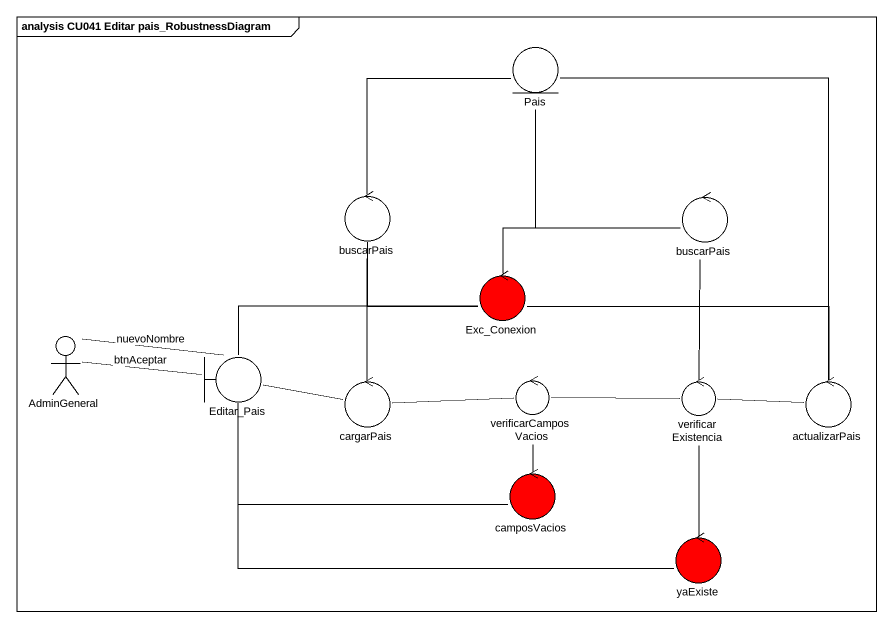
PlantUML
@startuml
mainframe analysis CU041 Editar pais_RobustnessDiagram
entity Pais
control buscarPais
control "buscarPais" as buscarPais_2
control Exc_Conexion #FF0000
actor AdminGeneral
boundary Editar_Pais
control cargarPais
control verificarCamposVacios
control verificarExistencia
control actualizarPais
control camposVacios #FF0000
control yaExiste #FF0000
buscarPais -up- Pais
buscarPais -right- Exc_Conexion
buscarPais_2 -up- Pais
buscarPais_2 -left- Exc_Conexion
buscarPais_2 -- verificarExistencia
Exc_Conexion -left- Editar_Pais
Exc_Conexion -right- actualizarPais
AdminGeneral -right- Editar_Pais : nuevoNombre
AdminGeneral -right- Editar_Pais : btnAceptar
Editar_Pais -right- cargarPais
cargarPais -up- buscarPais
cargarPais -right- verificarCamposVacios
verificarCamposVacios -right- verificarExistencia
verificarCamposVacios -- camposVacios
verificarExistencia -- yaExiste
actualizarPais -up- Pais
actualizarPais -left- verificarExistencia
camposVacios -left- Editar_Pais
yaExiste -left- Editar_Pais
@enduml
